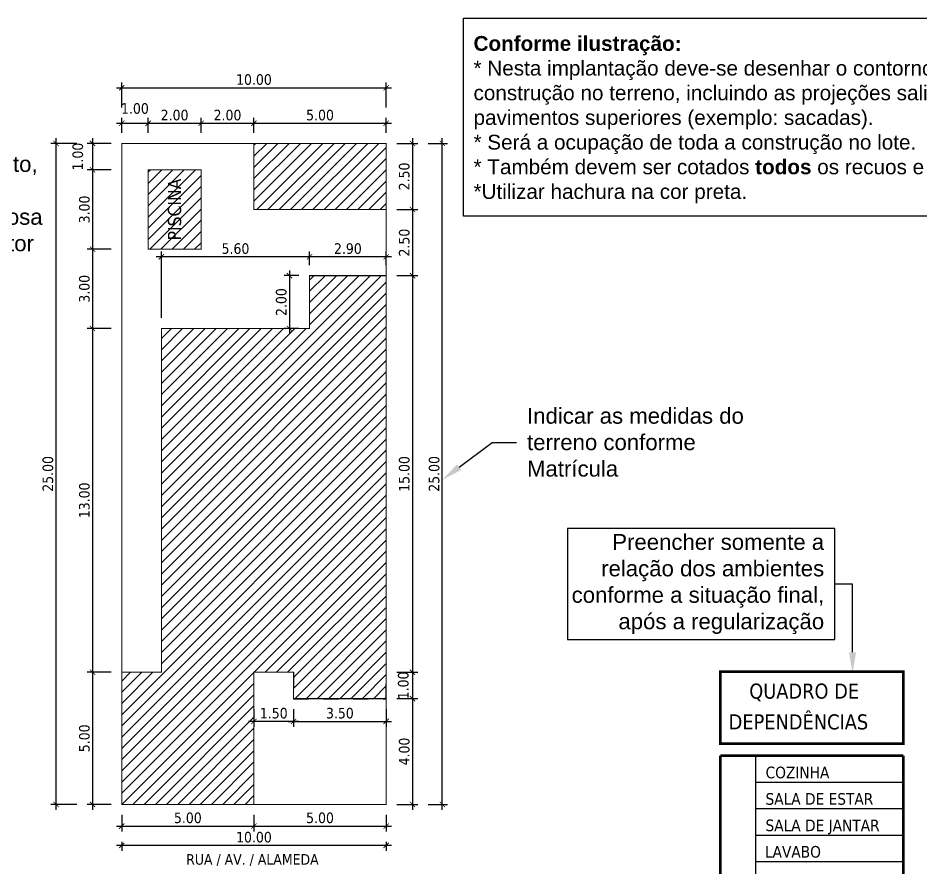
# Model space of a CAD drawing. Extents: x 1213.3 to 1311.5, y 1171.4 to 1217.5.
# Drawn here: x 1248.2 to 1265.28, y 1183.22 to 1199.29 of the extents above; entities that cross this region are included whole.
import ezdxf
from ezdxf import colors
from ezdxf.entities.mleader import LeaderData, LeaderLine
from ezdxf.math import Vec2, Vec3

# ---------------------------------------------------------------- set-up
doc = ezdxf.new("R2010")
doc.units = 0
doc.linetypes.add('Tracejada', pattern=[0.564444, 0.282222, -0.282222])
doc.layers.add('Observações - NÃO PLOTAR', color=200, linetype='Continuous', plot=False)
doc.styles.add('_arial decreto', font='arial.ttf')
doc.styles.add('_tahoma decreto', font='tahoma.ttf')
doc.styles.add('MtX_Tahoma', font='tahomabd.ttf')
doc.dimstyles.new('200 COM LINHAS DECRETO', dxfattribs={"dimtxt": 0.2, "dimasz": 0.1, "dimexe": 0.1, "dimexo": 0.2, "dimgap": 0.05, "dimtad": 1, "dimlfac": 2, "dimzin": 4, "dimdsep": 46, "dimtxsty": '_tahoma decreto', "dimblk": 'ARCHTICK', "dimcen": 2, "dimdle": 0.1, "dimazin": 0, "dimtfac": 1, "dimtofl": 0, "dimtmove": 2, "dimatfit": 3, "dimldrblk": 'OPEN30', "dimfxl": 1, "dimtolj": 1, "dimtzin": 0, "dimarcsym": 0})
pattern_1 = [(45, (1250.16436, 1184.41853), (-0.106066, 0.106066), [])]

# ---------------------------------------------------------------- blocks, each defined once
blk = doc.blocks.new('_ArchTick')
at = {"color": 0, "linetype": 'ByBlock', "const_width": 0.15}
blk.add_lwpolyline([(-0.5, -0.5), (0.5, 0.5)], dxfattribs=at)
blk = doc.blocks.new('*D55')
at = {"color": 0, "lineweight": -2, "transparency": 16777216}
for p, q in [((1250.064, 1197.299), (1250.764, 1197.299)), ((1250.164, 1197.119), (1250.164, 1197.399)), ((1250.664, 1197.119), (1250.664, 1197.399))]:
    blk.add_line(p, q, dxfattribs=at)
at = {"layer": 'Defpoints', "color": 0, "ltscale": 2, "transparency": 16777216}
for p in [(1250.664, 1197.299), (1250.164, 1196.919), (1250.664, 1196.919)]:
    blk.add_point(p, dxfattribs=at)
at = {"color": 0, "lineweight": -2, "ltscale": 2, "transparency": 16777216, "xscale": 0.1, "yscale": 0.1, "zscale": 0.1, "rotation": 180}
blk.add_blockref('_ArchTick', (1250.164, 1197.299), dxfattribs=at)
at = {"color": 0, "lineweight": -2, "ltscale": 2, "transparency": 16777216, "xscale": 0.1, "yscale": 0.1, "zscale": 0.1}
blk.add_blockref('_ArchTick', (1250.664, 1197.299), dxfattribs=at)
at = {"color": 0, "ltscale": 2, "transparency": 16777216, "insert": (1250.414, 1197.578), "char_height": 0.2, "attachment_point": 5, "style": '_tahoma decreto'}
blk.add_mtext('\\A1;1.00', dxfattribs=at)
blk = doc.blocks.new('_Open30')
at = {"color": 0, "linetype": 'ByBlock', "lineweight": -2}
for p, q in [((-1, 0.27), (0, 0)), ((0, 0), (-1, -0.27)), ((0, 0), (-1, 0))]:
    blk.add_line(p, q, dxfattribs=at)
blk = doc.blocks.new('*D56')
at = {"color": 0, "lineweight": -2, "transparency": 16777216}
for p, q in [((1250.564, 1197.299), (1251.764, 1197.299)), ((1250.664, 1197.119), (1250.664, 1197.399)), ((1251.664, 1197.119), (1251.664, 1197.399))]:
    blk.add_line(p, q, dxfattribs=at)
at = {"layer": 'Defpoints', "color": 0, "ltscale": 2, "transparency": 16777216}
for p in [(1251.664, 1197.299), (1250.664, 1196.919), (1251.664, 1196.919)]:
    blk.add_point(p, dxfattribs=at)
at = {"color": 0, "lineweight": -2, "ltscale": 2, "transparency": 16777216, "xscale": 0.1, "yscale": 0.1, "zscale": 0.1, "rotation": 180}
blk.add_blockref('_ArchTick', (1250.664, 1197.299), dxfattribs=at)
at = {"color": 0, "lineweight": -2, "ltscale": 2, "transparency": 16777216, "xscale": 0.1, "yscale": 0.1, "zscale": 0.1}
blk.add_blockref('_ArchTick', (1251.664, 1197.299), dxfattribs=at)
at = {"color": 0, "ltscale": 2, "transparency": 16777216, "insert": (1251.164, 1197.453), "char_height": 0.2, "attachment_point": 5, "style": '_tahoma decreto'}
blk.add_mtext('\\A1;2.00', dxfattribs=at)
blk = doc.blocks.new('*D57')
at = {"color": 0, "lineweight": -2, "transparency": 16777216}
for p, q in [((1251.564, 1197.299), (1252.764, 1197.299)), ((1251.664, 1197.119), (1251.664, 1197.399)), ((1252.664, 1197.119), (1252.664, 1197.399))]:
    blk.add_line(p, q, dxfattribs=at)
at = {"layer": 'Defpoints', "color": 0, "ltscale": 2, "transparency": 16777216}
for p in [(1252.664, 1197.299), (1251.664, 1196.919), (1252.664, 1196.919)]:
    blk.add_point(p, dxfattribs=at)
at = {"color": 0, "lineweight": -2, "ltscale": 2, "transparency": 16777216, "xscale": 0.1, "yscale": 0.1, "zscale": 0.1, "rotation": 180}
blk.add_blockref('_ArchTick', (1251.664, 1197.299), dxfattribs=at)
at = {"color": 0, "lineweight": -2, "ltscale": 2, "transparency": 16777216, "xscale": 0.1, "yscale": 0.1, "zscale": 0.1}
blk.add_blockref('_ArchTick', (1252.664, 1197.299), dxfattribs=at)
at = {"color": 0, "ltscale": 2, "transparency": 16777216, "insert": (1252.164, 1197.453), "char_height": 0.2, "attachment_point": 5, "style": '_tahoma decreto'}
blk.add_mtext('\\A1;2.00', dxfattribs=at)
blk = doc.blocks.new('*D58')
at = {"color": 0, "lineweight": -2, "transparency": 16777216}
for p, q in [((1252.564, 1197.299), (1255.264, 1197.299)), ((1252.664, 1197.119), (1252.664, 1197.399)), ((1255.164, 1197.119), (1255.164, 1197.399))]:
    blk.add_line(p, q, dxfattribs=at)
at = {"layer": 'Defpoints', "color": 0, "ltscale": 2, "transparency": 16777216}
for p in [(1255.164, 1197.299), (1252.664, 1196.919), (1255.164, 1196.919)]:
    blk.add_point(p, dxfattribs=at)
at = {"color": 0, "lineweight": -2, "ltscale": 2, "transparency": 16777216, "xscale": 0.1, "yscale": 0.1, "zscale": 0.1, "rotation": 180}
blk.add_blockref('_ArchTick', (1252.664, 1197.299), dxfattribs=at)
at = {"color": 0, "lineweight": -2, "ltscale": 2, "transparency": 16777216, "xscale": 0.1, "yscale": 0.1, "zscale": 0.1}
blk.add_blockref('_ArchTick', (1255.164, 1197.299), dxfattribs=at)
at = {"color": 0, "ltscale": 2, "transparency": 16777216, "insert": (1253.914, 1197.453), "char_height": 0.2, "attachment_point": 5, "style": '_tahoma decreto'}
blk.add_mtext('\\A1;5.00', dxfattribs=at)
blk = doc.blocks.new('*D59')
at = {"color": 0, "lineweight": -2, "transparency": 16777216}
for p, q in [((1250.064, 1197.971), (1255.264, 1197.971)), ((1250.164, 1197.599), (1250.164, 1198.071)), ((1255.164, 1197.599), (1255.164, 1198.071))]:
    blk.add_line(p, q, dxfattribs=at)
at = {"layer": 'Defpoints', "color": 0, "ltscale": 2, "transparency": 16777216}
for p in [(1255.164, 1197.971), (1250.164, 1197.399), (1255.164, 1197.399)]:
    blk.add_point(p, dxfattribs=at)
at = {"color": 0, "lineweight": -2, "ltscale": 2, "transparency": 16777216, "xscale": 0.1, "yscale": 0.1, "zscale": 0.1, "rotation": 180}
blk.add_blockref('_ArchTick', (1250.164, 1197.971), dxfattribs=at)
at = {"color": 0, "lineweight": -2, "ltscale": 2, "transparency": 16777216, "xscale": 0.1, "yscale": 0.1, "zscale": 0.1}
blk.add_blockref('_ArchTick', (1255.164, 1197.971), dxfattribs=at)
at = {"color": 0, "ltscale": 2, "transparency": 16777216, "insert": (1252.664, 1198.125), "char_height": 0.2, "attachment_point": 5, "style": '_tahoma decreto'}
blk.add_mtext('\\A1;10.00', dxfattribs=at)
blk = doc.blocks.new('*D60')
at = {"color": 0, "lineweight": -2, "transparency": 16777216}
for p, q in [((1255.364, 1196.919), (1255.761, 1196.919)), ((1255.661, 1197.019), (1255.661, 1195.569)), ((1255.364, 1195.669), (1255.761, 1195.669))]:
    blk.add_line(p, q, dxfattribs=at)
at = {"layer": 'Defpoints', "color": 0, "ltscale": 2, "transparency": 16777216}
for p in [(1255.164, 1196.919), (1255.164, 1195.669), (1255.661, 1195.669)]:
    blk.add_point(p, dxfattribs=at)
at = {"color": 0, "lineweight": -2, "ltscale": 2, "transparency": 16777216, "xscale": 0.1, "yscale": 0.1, "zscale": 0.1}
for p, rotation in [((1255.661, 1196.919), 90), ((1255.661, 1195.669), 270)]:
    blk.add_blockref('_ArchTick', p, dxfattribs=dict(at, rotation=rotation))
at = {"color": 0, "ltscale": 2, "transparency": 16777216, "insert": (1255.507, 1196.294), "char_height": 0.2, "attachment_point": 5, "rotation": 90, "style": '_tahoma decreto'}
blk.add_mtext('\\A1;2.50', dxfattribs=at)
blk = doc.blocks.new('*D61')
at = {"color": 0, "lineweight": -2, "transparency": 16777216}
for p, q in [((1255.661, 1195.769), (1255.661, 1194.318)), ((1255.364, 1195.669), (1255.761, 1195.669)), ((1255.364, 1194.418), (1255.761, 1194.418))]:
    blk.add_line(p, q, dxfattribs=at)
at = {"layer": 'Defpoints', "color": 0, "ltscale": 2, "transparency": 16777216}
for p in [(1255.164, 1195.669), (1255.164, 1194.418), (1255.661, 1194.418)]:
    blk.add_point(p, dxfattribs=at)
at = {"color": 0, "lineweight": -2, "ltscale": 2, "transparency": 16777216, "xscale": 0.1, "yscale": 0.1, "zscale": 0.1}
for p, rotation in [((1255.661, 1195.669), 90), ((1255.661, 1194.418), 270)]:
    blk.add_blockref('_ArchTick', p, dxfattribs=dict(at, rotation=rotation))
at = {"color": 0, "ltscale": 2, "transparency": 16777216, "insert": (1255.507, 1195.043), "char_height": 0.2, "attachment_point": 5, "rotation": 90, "style": '_tahoma decreto'}
blk.add_mtext('\\A1;2.50', dxfattribs=at)
blk = doc.blocks.new('*D62')
at = {"color": 0, "lineweight": -2, "transparency": 16777216}
for p, q in [((1255.661, 1194.518), (1255.661, 1186.819)), ((1255.364, 1194.418), (1255.761, 1194.418)), ((1255.364, 1186.919), (1255.761, 1186.919))]:
    blk.add_line(p, q, dxfattribs=at)
at = {"layer": 'Defpoints', "color": 0, "ltscale": 2, "transparency": 16777216}
for p in [(1255.164, 1194.418), (1255.164, 1186.919), (1255.661, 1186.919)]:
    blk.add_point(p, dxfattribs=at)
at = {"color": 0, "lineweight": -2, "ltscale": 2, "transparency": 16777216, "xscale": 0.1, "yscale": 0.1, "zscale": 0.1}
for p, rotation in [((1255.661, 1194.418), 90), ((1255.661, 1186.919), 270)]:
    blk.add_blockref('_ArchTick', p, dxfattribs=dict(at, rotation=rotation))
at = {"color": 0, "ltscale": 2, "transparency": 16777216, "insert": (1255.507, 1190.668), "char_height": 0.2, "attachment_point": 5, "rotation": 90, "style": '_tahoma decreto'}
blk.add_mtext('\\A1;15.00', dxfattribs=at)
blk = doc.blocks.new('*D63')
at = {"color": 0, "lineweight": -2, "transparency": 16777216}
for p, q in [((1255.961, 1196.919), (1256.326, 1196.919)), ((1256.226, 1184.319), (1256.226, 1197.019)), ((1255.961, 1184.419), (1256.326, 1184.419))]:
    blk.add_line(p, q, dxfattribs=at)
at = {"layer": 'Defpoints', "color": 0, "ltscale": 2, "transparency": 16777216}
for p in [(1255.761, 1196.919), (1256.226, 1196.919), (1255.761, 1184.419)]:
    blk.add_point(p, dxfattribs=at)
at = {"color": 0, "lineweight": -2, "ltscale": 2, "transparency": 16777216, "xscale": 0.1, "yscale": 0.1, "zscale": 0.1}
for p, rotation in [((1256.226, 1196.919), 90), ((1256.226, 1184.419), 270)]:
    blk.add_blockref('_ArchTick', p, dxfattribs=dict(at, rotation=rotation))
at = {"color": 0, "ltscale": 2, "transparency": 16777216, "insert": (1256.072, 1190.669), "char_height": 0.2, "attachment_point": 5, "rotation": 90, "style": '_tahoma decreto'}
blk.add_mtext('\\A1;25.00', dxfattribs=at)
blk = doc.blocks.new('*D64')
at = {"color": 0, "lineweight": -2, "transparency": 16777216}
for p, q in [((1249.964, 1196.919), (1249.513, 1196.919)), ((1249.613, 1197.019), (1249.613, 1196.319)), ((1249.964, 1196.419), (1249.513, 1196.419))]:
    blk.add_line(p, q, dxfattribs=at)
at = {"layer": 'Defpoints', "color": 0, "ltscale": 2, "transparency": 16777216}
for p in [(1250.164, 1196.919), (1249.613, 1196.419), (1250.164, 1196.419)]:
    blk.add_point(p, dxfattribs=at)
at = {"color": 0, "lineweight": -2, "ltscale": 2, "transparency": 16777216, "xscale": 0.1, "yscale": 0.1, "zscale": 0.1}
for p, rotation in [((1249.613, 1196.919), 90), ((1249.613, 1196.419), 270)]:
    blk.add_blockref('_ArchTick', p, dxfattribs=dict(at, rotation=rotation))
at = {"color": 0, "ltscale": 2, "transparency": 16777216, "insert": (1249.334, 1196.669), "char_height": 0.2, "attachment_point": 5, "rotation": 90, "style": '_tahoma decreto'}
blk.add_mtext('\\A1;1.00', dxfattribs=at)
blk = doc.blocks.new('*D65')
at = {"color": 0, "lineweight": -2, "transparency": 16777216}
for p, q in [((1249.964, 1196.419), (1249.513, 1196.419)), ((1249.613, 1196.519), (1249.613, 1194.819)), ((1249.964, 1194.919), (1249.513, 1194.919))]:
    blk.add_line(p, q, dxfattribs=at)
at = {"layer": 'Defpoints', "color": 0, "ltscale": 2, "transparency": 16777216}
for p in [(1250.164, 1196.419), (1249.613, 1194.919), (1250.164, 1194.919)]:
    blk.add_point(p, dxfattribs=at)
at = {"color": 0, "lineweight": -2, "ltscale": 2, "transparency": 16777216, "xscale": 0.1, "yscale": 0.1, "zscale": 0.1}
for p, rotation in [((1249.613, 1196.419), 90), ((1249.613, 1194.919), 270)]:
    blk.add_blockref('_ArchTick', p, dxfattribs=dict(at, rotation=rotation))
at = {"color": 0, "ltscale": 2, "transparency": 16777216, "insert": (1249.459, 1195.669), "char_height": 0.2, "attachment_point": 5, "rotation": 90, "style": '_tahoma decreto'}
blk.add_mtext('\\A1;3.00', dxfattribs=at)
blk = doc.blocks.new('*D66')
at = {"color": 0, "lineweight": -2, "transparency": 16777216}
for p, q in [((1249.964, 1194.919), (1249.513, 1194.919)), ((1249.613, 1195.019), (1249.613, 1193.319)), ((1249.964, 1193.419), (1249.513, 1193.419))]:
    blk.add_line(p, q, dxfattribs=at)
at = {"layer": 'Defpoints', "color": 0, "ltscale": 2, "transparency": 16777216}
for p in [(1250.164, 1194.919), (1249.613, 1193.419), (1250.164, 1193.419)]:
    blk.add_point(p, dxfattribs=at)
at = {"color": 0, "lineweight": -2, "ltscale": 2, "transparency": 16777216, "xscale": 0.1, "yscale": 0.1, "zscale": 0.1}
for p, rotation in [((1249.613, 1194.919), 90), ((1249.613, 1193.419), 270)]:
    blk.add_blockref('_ArchTick', p, dxfattribs=dict(at, rotation=rotation))
at = {"color": 0, "ltscale": 2, "transparency": 16777216, "insert": (1249.459, 1194.169), "char_height": 0.2, "attachment_point": 5, "rotation": 90, "style": '_tahoma decreto'}
blk.add_mtext('\\A1;3.00', dxfattribs=at)
blk = doc.blocks.new('*D67')
at = {"color": 0, "lineweight": -2, "transparency": 16777216}
for p, q in [((1249.613, 1193.519), (1249.613, 1186.819)), ((1249.964, 1193.419), (1249.513, 1193.419)), ((1249.964, 1186.919), (1249.513, 1186.919))]:
    blk.add_line(p, q, dxfattribs=at)
at = {"layer": 'Defpoints', "color": 0, "ltscale": 2, "transparency": 16777216}
for p in [(1250.164, 1193.419), (1249.613, 1186.919), (1250.164, 1186.919)]:
    blk.add_point(p, dxfattribs=at)
at = {"color": 0, "lineweight": -2, "ltscale": 2, "transparency": 16777216, "xscale": 0.1, "yscale": 0.1, "zscale": 0.1}
for p, rotation in [((1249.613, 1193.419), 90), ((1249.613, 1186.919), 270)]:
    blk.add_blockref('_ArchTick', p, dxfattribs=dict(at, rotation=rotation))
at = {"color": 0, "ltscale": 2, "transparency": 16777216, "insert": (1249.459, 1190.169), "char_height": 0.2, "attachment_point": 5, "rotation": 90, "style": '_tahoma decreto'}
blk.add_mtext('\\A1;13.00', dxfattribs=at)
blk = doc.blocks.new('*D68')
at = {"color": 0, "lineweight": -2, "transparency": 16777216}
for p, q in [((1249.613, 1187.019), (1249.613, 1184.319)), ((1249.964, 1186.919), (1249.513, 1186.919)), ((1249.964, 1184.419), (1249.513, 1184.419))]:
    blk.add_line(p, q, dxfattribs=at)
at = {"layer": 'Defpoints', "color": 0, "ltscale": 2, "transparency": 16777216}
for p in [(1250.164, 1186.919), (1249.613, 1184.419), (1250.164, 1184.419)]:
    blk.add_point(p, dxfattribs=at)
at = {"color": 0, "lineweight": -2, "ltscale": 2, "transparency": 16777216, "xscale": 0.1, "yscale": 0.1, "zscale": 0.1}
for p, rotation in [((1249.613, 1186.919), 90), ((1249.613, 1184.419), 270)]:
    blk.add_blockref('_ArchTick', p, dxfattribs=dict(at, rotation=rotation))
at = {"color": 0, "ltscale": 2, "transparency": 16777216, "insert": (1249.459, 1185.669), "char_height": 0.2, "attachment_point": 5, "rotation": 90, "style": '_tahoma decreto'}
blk.add_mtext('\\A1;5.00', dxfattribs=at)
blk = doc.blocks.new('*D69')
at = {"color": 0, "lineweight": -2, "transparency": 16777216}
for p, q in [((1249.313, 1196.919), (1248.823, 1196.919)), ((1248.923, 1184.319), (1248.923, 1197.019)), ((1249.313, 1184.419), (1248.823, 1184.419))]:
    blk.add_line(p, q, dxfattribs=at)
at = {"layer": 'Defpoints', "color": 0, "ltscale": 2, "transparency": 16777216}
for p in [(1248.923, 1196.919), (1249.513, 1196.919), (1249.513, 1184.419)]:
    blk.add_point(p, dxfattribs=at)
at = {"color": 0, "lineweight": -2, "ltscale": 2, "transparency": 16777216, "xscale": 0.1, "yscale": 0.1, "zscale": 0.1}
for p, rotation in [((1248.923, 1196.919), 90), ((1248.923, 1184.419), 270)]:
    blk.add_blockref('_ArchTick', p, dxfattribs=dict(at, rotation=rotation))
at = {"color": 0, "ltscale": 2, "transparency": 16777216, "insert": (1248.769, 1190.669), "char_height": 0.2, "attachment_point": 5, "rotation": 90, "style": '_tahoma decreto'}
blk.add_mtext('\\A1;25.00', dxfattribs=at)
blk = doc.blocks.new('*D70')
at = {"color": 0, "lineweight": -2, "transparency": 16777216}
for p, q in [((1253.716, 1194.618), (1253.716, 1194.874)), ((1255.164, 1194.618), (1255.164, 1194.874)), ((1255.264, 1194.774), (1253.616, 1194.774))]:
    blk.add_line(p, q, dxfattribs=at)
at = {"layer": 'Defpoints', "color": 0, "ltscale": 2, "transparency": 16777216}
for p in [(1253.716, 1194.774), (1253.716, 1194.418), (1255.164, 1194.418)]:
    blk.add_point(p, dxfattribs=at)
at = {"color": 0, "lineweight": -2, "ltscale": 2, "transparency": 16777216, "xscale": 0.1, "yscale": 0.1, "zscale": 0.1, "rotation": 180}
blk.add_blockref('_ArchTick', (1253.716, 1194.774), dxfattribs=at)
at = {"color": 0, "lineweight": -2, "ltscale": 2, "transparency": 16777216, "xscale": 0.1, "yscale": 0.1, "zscale": 0.1}
blk.add_blockref('_ArchTick', (1255.164, 1194.774), dxfattribs=at)
at = {"color": 0, "ltscale": 2, "transparency": 16777216, "insert": (1254.44, 1194.928), "char_height": 0.2, "attachment_point": 5, "style": '_tahoma decreto'}
blk.add_mtext('\\A1;2.90', dxfattribs=at)
blk = doc.blocks.new('*D71')
at = {"color": 0, "lineweight": -2, "transparency": 16777216}
for p, q in [((1253.336, 1194.518), (1253.336, 1193.319)), ((1253.516, 1194.418), (1253.236, 1194.418)), ((1253.516, 1193.419), (1253.236, 1193.419))]:
    blk.add_line(p, q, dxfattribs=at)
at = {"layer": 'Defpoints', "color": 0, "ltscale": 2, "transparency": 16777216}
for p in [(1253.716, 1194.418), (1253.336, 1193.419), (1253.716, 1193.419)]:
    blk.add_point(p, dxfattribs=at)
at = {"color": 0, "lineweight": -2, "ltscale": 2, "transparency": 16777216, "xscale": 0.1, "yscale": 0.1, "zscale": 0.1}
for p, rotation in [((1253.336, 1194.418), 90), ((1253.336, 1193.419), 270)]:
    blk.add_blockref('_ArchTick', p, dxfattribs=dict(at, rotation=rotation))
at = {"color": 0, "ltscale": 2, "transparency": 16777216, "insert": (1253.182, 1193.918), "char_height": 0.2, "attachment_point": 5, "rotation": 90, "style": '_tahoma decreto'}
blk.add_mtext('\\A1;2.00', dxfattribs=at)
blk = doc.blocks.new('*D72')
at = {"color": 0, "lineweight": -2, "transparency": 16777216}
for p, q in [((1250.914, 1193.619), (1250.914, 1194.874)), ((1253.716, 1194.618), (1253.716, 1194.874)), ((1253.816, 1194.774), (1250.814, 1194.774))]:
    blk.add_line(p, q, dxfattribs=at)
at = {"layer": 'Defpoints', "color": 0, "ltscale": 2, "transparency": 16777216}
for p in [(1250.914, 1194.774), (1253.716, 1194.418), (1250.914, 1193.419)]:
    blk.add_point(p, dxfattribs=at)
at = {"color": 0, "lineweight": -2, "ltscale": 2, "transparency": 16777216, "xscale": 0.1, "yscale": 0.1, "zscale": 0.1, "rotation": 180}
blk.add_blockref('_ArchTick', (1250.914, 1194.774), dxfattribs=at)
at = {"color": 0, "lineweight": -2, "ltscale": 2, "transparency": 16777216, "xscale": 0.1, "yscale": 0.1, "zscale": 0.1}
blk.add_blockref('_ArchTick', (1253.716, 1194.774), dxfattribs=at)
at = {"color": 0, "ltscale": 2, "transparency": 16777216, "insert": (1252.315, 1194.928), "char_height": 0.2, "attachment_point": 5, "style": '_tahoma decreto'}
blk.add_mtext('\\A1;5.60', dxfattribs=at)
blk = doc.blocks.new('*D73')
at = {"color": 0, "lineweight": -2, "transparency": 16777216}
for p, q in [((1252.664, 1186.219), (1252.664, 1185.889)), ((1253.414, 1186.219), (1253.414, 1185.889)), ((1253.514, 1185.989), (1252.564, 1185.989))]:
    blk.add_line(p, q, dxfattribs=at)
at = {"layer": 'Defpoints', "color": 0, "ltscale": 2, "transparency": 16777216}
for p in [(1252.664, 1186.419), (1253.414, 1186.419), (1252.664, 1185.989)]:
    blk.add_point(p, dxfattribs=at)
at = {"color": 0, "lineweight": -2, "ltscale": 2, "transparency": 16777216, "xscale": 0.1, "yscale": 0.1, "zscale": 0.1, "rotation": 180}
blk.add_blockref('_ArchTick', (1252.664, 1185.989), dxfattribs=at)
at = {"color": 0, "lineweight": -2, "ltscale": 2, "transparency": 16777216, "xscale": 0.1, "yscale": 0.1, "zscale": 0.1}
blk.add_blockref('_ArchTick', (1253.414, 1185.989), dxfattribs=at)
at = {"color": 0, "ltscale": 2, "transparency": 16777216, "insert": (1253.039, 1186.143), "char_height": 0.2, "attachment_point": 5, "style": '_tahoma decreto'}
blk.add_mtext('\\A1;1.50', dxfattribs=at)
blk = doc.blocks.new('*D74')
at = {"color": 0, "lineweight": -2, "transparency": 16777216}
for p, q in [((1253.414, 1186.219), (1253.414, 1185.889)), ((1255.164, 1186.219), (1255.164, 1185.889)), ((1253.314, 1185.989), (1255.264, 1185.989))]:
    blk.add_line(p, q, dxfattribs=at)
at = {"layer": 'Defpoints', "color": 0, "ltscale": 2, "transparency": 16777216}
for p in [(1253.414, 1186.419), (1255.164, 1186.419), (1255.164, 1185.989)]:
    blk.add_point(p, dxfattribs=at)
at = {"color": 0, "lineweight": -2, "ltscale": 2, "transparency": 16777216, "xscale": 0.1, "yscale": 0.1, "zscale": 0.1, "rotation": 180}
blk.add_blockref('_ArchTick', (1253.414, 1185.989), dxfattribs=at)
at = {"color": 0, "lineweight": -2, "ltscale": 2, "transparency": 16777216, "xscale": 0.1, "yscale": 0.1, "zscale": 0.1}
blk.add_blockref('_ArchTick', (1255.164, 1185.989), dxfattribs=at)
at = {"color": 0, "ltscale": 2, "transparency": 16777216, "insert": (1254.289, 1186.143), "char_height": 0.2, "attachment_point": 5, "style": '_tahoma decreto'}
blk.add_mtext('\\A1;3.50', dxfattribs=at)
blk = doc.blocks.new('*D75')
at = {"color": 0, "lineweight": -2, "transparency": 16777216}
for p, q in [((1255.661, 1187.019), (1255.661, 1186.319)), ((1255.364, 1186.919), (1255.761, 1186.919)), ((1255.364, 1186.419), (1255.761, 1186.419))]:
    blk.add_line(p, q, dxfattribs=at)
at = {"layer": 'Defpoints', "color": 0, "ltscale": 2, "transparency": 16777216}
for p in [(1255.164, 1186.919), (1255.164, 1186.419), (1255.661, 1186.419)]:
    blk.add_point(p, dxfattribs=at)
at = {"color": 0, "lineweight": -2, "ltscale": 2, "transparency": 16777216, "xscale": 0.1, "yscale": 0.1, "zscale": 0.1}
for p, rotation in [((1255.661, 1186.919), 90), ((1255.661, 1186.419), 270)]:
    blk.add_blockref('_ArchTick', p, dxfattribs=dict(at, rotation=rotation))
at = {"color": 0, "ltscale": 2, "transparency": 16777216, "insert": (1255.489, 1186.669), "char_height": 0.2, "attachment_point": 5, "rotation": 90, "style": '_tahoma decreto'}
blk.add_mtext('\\A1;1.00', dxfattribs=at)
blk = doc.blocks.new('*D76')
at = {"color": 0, "lineweight": -2, "transparency": 16777216}
for p, q in [((1255.661, 1186.519), (1255.661, 1184.319)), ((1255.364, 1186.419), (1255.761, 1186.419)), ((1255.364, 1184.419), (1255.761, 1184.419))]:
    blk.add_line(p, q, dxfattribs=at)
at = {"layer": 'Defpoints', "color": 0, "ltscale": 2, "transparency": 16777216}
for p in [(1255.164, 1186.419), (1255.164, 1184.419), (1255.661, 1184.419)]:
    blk.add_point(p, dxfattribs=at)
at = {"color": 0, "lineweight": -2, "ltscale": 2, "transparency": 16777216, "xscale": 0.1, "yscale": 0.1, "zscale": 0.1}
for p, rotation in [((1255.661, 1186.419), 90), ((1255.661, 1184.419), 270)]:
    blk.add_blockref('_ArchTick', p, dxfattribs=dict(at, rotation=rotation))
at = {"color": 0, "ltscale": 2, "transparency": 16777216, "insert": (1255.507, 1185.419), "char_height": 0.2, "attachment_point": 5, "rotation": 90, "style": '_tahoma decreto'}
blk.add_mtext('\\A1;4.00', dxfattribs=at)
blk = doc.blocks.new('*D77')
at = {"color": 0, "lineweight": -2, "transparency": 16777216}
for p, q in [((1250.164, 1184.219), (1250.164, 1183.909)), ((1252.664, 1184.219), (1252.664, 1183.909)), ((1250.064, 1184.009), (1252.764, 1184.009))]:
    blk.add_line(p, q, dxfattribs=at)
at = {"layer": 'Defpoints', "color": 0, "ltscale": 2, "transparency": 16777216}
for p in [(1250.164, 1184.419), (1252.664, 1184.419), (1252.664, 1184.009)]:
    blk.add_point(p, dxfattribs=at)
at = {"color": 0, "lineweight": -2, "ltscale": 2, "transparency": 16777216, "xscale": 0.1, "yscale": 0.1, "zscale": 0.1, "rotation": 180}
blk.add_blockref('_ArchTick', (1250.164, 1184.009), dxfattribs=at)
at = {"color": 0, "lineweight": -2, "ltscale": 2, "transparency": 16777216, "xscale": 0.1, "yscale": 0.1, "zscale": 0.1}
blk.add_blockref('_ArchTick', (1252.664, 1184.009), dxfattribs=at)
at = {"color": 0, "ltscale": 2, "transparency": 16777216, "insert": (1251.414, 1184.164), "char_height": 0.2, "attachment_point": 5, "style": '_tahoma decreto'}
blk.add_mtext('\\A1;5.00', dxfattribs=at)
blk = doc.blocks.new('*D78')
at = {"color": 0, "lineweight": -2, "transparency": 16777216}
for p, q in [((1252.664, 1184.219), (1252.664, 1183.909)), ((1255.164, 1184.219), (1255.164, 1183.909)), ((1252.564, 1184.009), (1255.264, 1184.009))]:
    blk.add_line(p, q, dxfattribs=at)
at = {"layer": 'Defpoints', "color": 0, "ltscale": 2, "transparency": 16777216}
for p in [(1252.664, 1184.419), (1255.164, 1184.419), (1255.164, 1184.009)]:
    blk.add_point(p, dxfattribs=at)
at = {"color": 0, "lineweight": -2, "ltscale": 2, "transparency": 16777216, "xscale": 0.1, "yscale": 0.1, "zscale": 0.1, "rotation": 180}
blk.add_blockref('_ArchTick', (1252.664, 1184.009), dxfattribs=at)
at = {"color": 0, "lineweight": -2, "ltscale": 2, "transparency": 16777216, "xscale": 0.1, "yscale": 0.1, "zscale": 0.1}
blk.add_blockref('_ArchTick', (1255.164, 1184.009), dxfattribs=at)
at = {"color": 0, "ltscale": 2, "transparency": 16777216, "insert": (1253.914, 1184.164), "char_height": 0.2, "attachment_point": 5, "style": '_tahoma decreto'}
blk.add_mtext('\\A1;5.00', dxfattribs=at)
blk = doc.blocks.new('*D79')
at = {"color": 0, "lineweight": -2, "transparency": 16777216}
for p, q in [((1255.264, 1183.644), (1250.064, 1183.644)), ((1250.164, 1183.709), (1250.164, 1183.544)), ((1255.164, 1183.709), (1255.164, 1183.544))]:
    blk.add_line(p, q, dxfattribs=at)
at = {"layer": 'Defpoints', "color": 0, "ltscale": 2, "transparency": 16777216}
for p in [(1250.164, 1183.909), (1255.164, 1183.909), (1250.164, 1183.644)]:
    blk.add_point(p, dxfattribs=at)
at = {"color": 0, "lineweight": -2, "ltscale": 2, "transparency": 16777216, "xscale": 0.1, "yscale": 0.1, "zscale": 0.1, "rotation": 180}
blk.add_blockref('_ArchTick', (1250.164, 1183.644), dxfattribs=at)
at = {"color": 0, "lineweight": -2, "ltscale": 2, "transparency": 16777216, "xscale": 0.1, "yscale": 0.1, "zscale": 0.1}
blk.add_blockref('_ArchTick', (1255.164, 1183.644), dxfattribs=at)
at = {"color": 0, "ltscale": 2, "transparency": 16777216, "insert": (1252.664, 1183.798), "char_height": 0.2, "attachment_point": 5, "style": '_tahoma decreto'}
blk.add_mtext('\\A1;10.00', dxfattribs=at)
blk = doc.blocks.new('NÃO PLOTAR')
at = {"layer": 'Observações - NÃO PLOTAR', "color": 200}
for points in [[(1256.625, 1199.289), (1267.635, 1199.289), (1267.635, 1195.544), (1256.625, 1195.544)], [(1258.592, 1187.536), (1263.646, 1187.536), (1263.646, 1189.634), (1258.592, 1189.634)]]:
    blk.add_lwpolyline(points, close=True, dxfattribs=at)
at = {"layer": 'Observações - NÃO PLOTAR', "color": 200, "insert": (1256.816, 1198.949), "char_height": 0.28, "width": 10.93878, "attachment_point": 1, "style": '_arial decreto'}
blk.add_mtext('{\\fArial|b1|i0|c0|p34;Conforme ilustração: }\\P* Nesta implantação deve-se desenhar o contorno final da construção no terreno, incluindo as projeções salientes dos pavimentos superiores (exemplo: sacadas).\\P* Será a ocupação de toda a construção no lote.\\P* Também devem ser cotados {\\fArial|b1|i0|c0|p34;todos} os recuos e perímetros.\\P*Utilizar hachura na cor preta.', dxfattribs=at)
at = {"layer": 'Observações - NÃO PLOTAR', "color": 200}
ml = blk.add_multileader_mtext('Standard', dxfattribs=at)
ml.set_content('Especificar a Lei em projeto, conforme necessário\\PLC 782/2017 - Reg. Onerosa\\PLC 442/2009 - Plano Diretor', color=200, style='_arial decreto')
ml.set_leader_properties(linetype='ByLayer', lineweight=-1)
ml.build(insert=Vec2(0, 0))
ml.multileader.update_dxf_attribs({"text_left_attachment_type": 2, "text_right_attachment_type": 2, "text_top_attachment_type": 0, "text_bottom_attachment_type": 0, "dogleg_length": 0.1, "arrow_head_size": 0.4})
ctx = ml.context
ctx.base_point, ctx.char_height, ctx.arrow_head_size, ctx.landing_gap_size, ctx.plane_origin = Vec3(1243.087, 1195.767), 0.3, 0.4, 0.2, Vec3(1246.643, 1197.212)
ctx.left_attachment, ctx.right_attachment = 2, 2
notes = []
notes.append((ctx, [(0, (1, 1, 0), (1242.629, 1195.767), (1, 0), 0.458, [(0, [(1241.34, 1191.331)], 256, [])])]))
ctx.mtext.insert, ctx.mtext.width, ctx.mtext.flow_direction = Vec3(1243.287, 1196.68), 5.81427, 5
ml = blk.add_multileader_mtext('Standard', dxfattribs=at)
ml.set_content('Indicar as medidas do terreno conforme Matrícula', color=200, style='_arial decreto')
ml.set_leader_properties(linetype='ByLayer', lineweight=-1)
ml.build(insert=Vec2(0, 0))
ml.multileader.update_dxf_attribs({"text_left_attachment_type": 2, "text_right_attachment_type": 2, "text_top_attachment_type": 0, "text_bottom_attachment_type": 0, "dogleg_length": 0.1, "arrow_head_size": 0.4})
ctx = ml.context
ctx.base_point, ctx.char_height, ctx.arrow_head_size, ctx.landing_gap_size, ctx.plane_origin = Vec3(1257.628, 1191.262), 0.3, 0.4, 0.2, Vec3(1261.184, 1192.707)
ctx.left_attachment, ctx.right_attachment = 2, 2
notes.append((ctx, [(0, (1, 1, 0), (1257.17, 1191.262), (1, 0), 0.458, [(0, [(1256.224, 1190.556)], 256, [])])]))
ctx.mtext.insert, ctx.mtext.width, ctx.mtext.flow_direction = Vec3(1257.828, 1191.918), 4.17493, 5
ml = blk.add_multileader_mtext('Standard', dxfattribs=at)
ml.set_content('Preencher somente a relação dos ambientes conforme a situação final, após a regularização', color=200, style='_arial decreto')
ml.set_leader_properties(linetype='ByLayer', lineweight=-1)
ml.build(insert=Vec2(0, 0))
ml.multileader.update_dxf_attribs({"text_left_attachment_type": 2, "text_right_attachment_type": 2, "text_top_attachment_type": 0, "text_bottom_attachment_type": 0, "dogleg_length": 0.1, "arrow_head_size": 0.4})
ctx = ml.context
ctx.base_point, ctx.char_height, ctx.arrow_head_size, ctx.landing_gap_size, ctx.plane_origin = Vec3(1258.524, 1188.585), 0.3, 0.4, 0.2, Vec3(1258.576, 1183.722)
ctx.left_attachment, ctx.right_attachment, ctx.text_align_type = 2, 2, 2
notes.append((ctx, [(0, (1, 1, 0), (1263.982, 1188.585), (-1, 0), 0.336, [(0, [(1263.983, 1186.897)], 256, [])])]))
ctx.mtext.insert, ctx.mtext.width, ctx.mtext.defined_height, ctx.mtext.alignment, ctx.mtext.flow_direction = Vec3(1263.446, 1189.532), 4.84695, 2.232, 3, 5
for ctx, leaders in notes:
    for number, flags, end, landing, length, lines in leaders:
        leader = LeaderData()
        leader.index, (leader.has_last_leader_line, leader.has_dogleg_vector, leader.attachment_direction) = number, flags
        leader.last_leader_point, leader.dogleg_vector, leader.dogleg_length = Vec3(end), Vec3(landing), length
        for number, points, colour, breaks in lines:
            line = LeaderLine()
            line.index, line.vertices, line.color, line.breaks = number, Vec3.list(points), colors.encode_raw_color(colour), breaks
            leader.lines.append(line)
        ctx.leaders.append(leader)

msp = doc.modelspace()

# ---------------------------------------------------------------- hatches: boundary and pattern name
h = msp.add_hatch()
h.set_pattern_fill('_USER,_I', scale=0.15, angle=45, style=2, pattern_type=0)
h.set_pattern_definition(pattern_1)
h.paths.add_polyline_path([(1252.6644, 1195.6685), (1255.1644, 1195.6685), (1255.1644, 1196.9185), (1252.6644, 1196.9185)])
h = msp.add_hatch()
h.set_pattern_fill('_USER,_I', scale=0.15, angle=45, style=2, pattern_type=0)
h.set_pattern_definition(pattern_1)
h.paths.add_polyline_path([(1250.6644, 1194.9185), (1251.6644, 1194.9185), (1251.6644, 1196.4185), (1250.6644, 1196.4185)])
h = msp.add_hatch()
h.set_pattern_fill('_USER,_I', scale=0.15, angle=45, style=2, pattern_type=0)
h.set_pattern_definition(pattern_1)
h.paths.add_polyline_path([(1250.1644, 1186.9185), (1250.9144, 1186.9185), (1250.9144, 1193.4185), (1253.7162, 1193.4185), (1253.7162, 1194.4175), (1255.1644, 1194.4175), (1255.1644, 1186.9185), (1255.1644, 1186.4185), (1254.4144, 1186.4185), (1253.4144, 1186.4185), (1253.4144, 1186.9185), (1252.6644, 1186.9185), (1252.6644, 1184.4185), (1250.1644, 1184.4185)])

# ---------------------------------------------------------------- linework, layer by layer
at = {"color": 7}
msp.add_line((1262.1483, 1185.3395), (1262.1483, 1177.3395), dxfattribs=at)
at = {"color": 7, "const_width": 0.02}
for points in [[(1250.1644, 1196.9185), (1255.1644, 1196.9185), (1255.1644, 1184.4185), (1250.1644, 1184.4185)], [(1252.6644, 1195.6685), (1255.1644, 1195.6685), (1255.1644, 1196.9185), (1252.6644, 1196.9185)], [(1250.6644, 1194.9185), (1251.6644, 1194.9185), (1251.6644, 1196.4185), (1250.6644, 1196.4185)]]:
    msp.add_lwpolyline(points, close=True, dxfattribs=at)
msp.add_lwpolyline([(1250.1644, 1186.9185), (1250.9144, 1186.9185), (1250.9144, 1193.4185), (1253.7162, 1193.4185), (1253.7162, 1194.4175), (1255.1644, 1194.4175), (1255.1644, 1186.9185), (1255.1644, 1186.9185), (1255.1644, 1186.4185), (1253.4144, 1186.4185), (1253.4144, 1186.9185), (1252.6644, 1186.9185), (1252.6644, 1184.4185), (1250.1644, 1184.4185), (1250.1644, 1186.9185)], dxfattribs=at)
at = {"color": 7, "linetype": 'Tracejada'}
msp.add_lwpolyline([(1253.4144, 1186.9185), (1253.4144, 1186.4185), (1255.1644, 1186.4185), (1255.1644, 1186.9185)], dxfattribs=at)
at = {"color": 7, "lineweight": 9, "const_width": 0.05}
msp.add_lwpolyline([(1261.4808, 1185.5687), (1264.9441, 1185.5687), (1264.9441, 1186.9309), (1261.4808, 1186.9309)], close=True, dxfattribs=at)
at = {"color": 7, "lineweight": 9}
msp.add_lwpolyline([(1264.9441, 1185.3395, 0.05, 0.05, 0), (1264.9441, 1177.3395, 0.05, 0.05, 0), (1261.4808, 1177.3395, 0.05, 0.05, 0), (1261.4808, 1185.3395, 0, 0, 0)], format="xyseb", close=True, dxfattribs=at)
at = {"color": 7, "lineweight": 9, "const_width": 0.05}
msp.add_lwpolyline([(1261.4808, 1185.3395), (1264.9441, 1185.3395)], dxfattribs=at)
at = {"color": 9, "true_color": 0xc7c7c7}
for points in [[(1262.1483, 1184.8395), (1264.9441, 1184.8395)], [(1262.1483, 1184.3395), (1264.9441, 1184.3395)], [(1262.1483, 1183.8395), (1264.9441, 1183.8395)], [(1262.1483, 1183.3395), (1264.9441, 1183.3395)]]:
    msp.add_lwpolyline(points, dxfattribs=at)

# ---------------------------------------------------------------- block references
at = {"layer": 'Observações - NÃO PLOTAR', "ltscale": 2}
msp.add_blockref('NÃO PLOTAR', (0, 0), dxfattribs=at)

# ---------------------------------------------------------------- texts
at = {"color": 7, "linetype": 'Continuous', "lineweight": 0}
for s, height, style, p in [('QUADRO DE ', 0.285, 'MtX_Tahoma', (1262.0299, 1186.4193)), ('DEPENDÊNCIAS', 0.285, 'MtX_Tahoma', (1261.6403, 1185.8371)), ('RUA / AV. / ALAMEDA', 0.2, '_tahoma decreto', (1251.3828, 1183.279))]:
    msp.add_text(s, height=height, dxfattribs=dict(at, style=style)).set_placement(p)
at = {"color": 7, "lineweight": 9, "style": '_tahoma decreto'}
for s, p in [('COZINHA', (1262.3385, 1184.9129)), ('SALA DE ESTAR', (1262.3369, 1184.4129)), ('SALA DE JANTAR', (1262.3369, 1183.9129)), ('LAVABO', (1262.326, 1183.4129))]:
    msp.add_text(s, height=0.22, dxfattribs=at).set_placement(p)
at = {"color": 7, "linetype": 'Continuous', "lineweight": 0, "insert": (1251.1644, 1195.6685), "char_height": 0.25, "attachment_point": 5, "rotation": 90, "style": '_tahoma decreto'}
msp.add_mtext('\\pxqc;PISCINA', dxfattribs=at)

# ---------------------------------------------------------------- dimensions: what is measured, and where the dimension line sits
at = {"color": 7}
for base, p1, p2, picture, middle in [((1255.1644, 1197.9711), (1250.1644, 1197.3989), (1255.1644, 1197.3989), '*D59', (1252.6644, 1198.1252)), ((1250.6644, 1197.2989), (1250.1644, 1196.9185), (1250.6644, 1196.9185), '*D55', (1250.4144, 1197.578)), ((1251.6644, 1197.2989), (1250.6644, 1196.9185), (1251.6644, 1196.9185), '*D56', (1251.1644, 1197.4531)), ((1252.6644, 1197.2989), (1251.6644, 1196.9185), (1252.6644, 1196.9185), '*D57', (1252.1644, 1197.4531)), ((1255.1644, 1197.2989), (1252.6644, 1196.9185), (1255.1644, 1196.9185), '*D58', (1253.9144, 1197.453)), ((1250.9144, 1194.7737), (1253.7162, 1194.4175), (1250.9144, 1193.4185), '*D72', (1252.3153, 1194.9278)), ((1253.7162, 1194.7737), (1255.1644, 1194.4175), (1253.7162, 1194.4175), '*D70', (1254.4403, 1194.9279)), ((1252.6644, 1185.9893), (1253.4144, 1186.4185), (1252.6644, 1186.4185), '*D73', (1253.0394, 1186.1434)), ((1255.1644, 1185.9893), (1253.4144, 1186.4185), (1255.1644, 1186.4185), '*D74', (1254.2894, 1186.1435)), ((1252.6644, 1184.0095), (1250.1644, 1184.4185), (1252.6644, 1184.4185), '*D77', (1251.4144, 1184.1636)), ((1255.1644, 1184.0095), (1252.6644, 1184.4185), (1255.1644, 1184.4185), '*D78', (1253.9144, 1184.1636)), ((1250.1644, 1183.6437), (1255.1644, 1183.9095), (1250.1644, 1183.9095), '*D79', (1252.6644, 1183.7978))]:
    dim = msp.add_linear_dim(base=base, p1=p1, p2=p2, dimstyle='200 COM LINHAS DECRETO', dxfattribs=at)
    dim.commit()
    dim.dimension.update_dxf_attribs({"geometry": picture, "text_midpoint": middle})
for base, p1, p2, picture, middle in [((1248.9227, 1196.9185), (1249.5132, 1184.4185), (1249.5132, 1196.9185), '*D69', (1248.7686, 1190.6685)), ((1249.6132, 1196.4185), (1250.1644, 1196.9185), (1250.1644, 1196.4185), '*D64', (1249.3341, 1196.6685)), ((1255.6614, 1195.6685), (1255.1644, 1196.9185), (1255.1644, 1195.6685), '*D60', (1255.5072, 1196.2935)), ((1256.2258, 1196.9185), (1255.7614, 1184.4185), (1255.7614, 1196.9185), '*D63', (1256.0717, 1190.6685)), ((1249.6132, 1194.9185), (1250.1644, 1196.4185), (1250.1644, 1194.9185), '*D65', (1249.459, 1195.6685)), ((1255.6614, 1194.4175), (1255.1644, 1195.6685), (1255.1644, 1194.4175), '*D61', (1255.5072, 1195.043)), ((1249.6132, 1193.4185), (1250.1644, 1194.9185), (1250.1644, 1193.4185), '*D66', (1249.459, 1194.1685)), ((1253.3358, 1193.4185), (1253.7162, 1194.4175), (1253.7162, 1193.4185), '*D71', (1253.1816, 1193.918)), ((1255.6614, 1186.9185), (1255.1644, 1194.4175), (1255.1644, 1186.9185), '*D62', (1255.5073, 1190.668)), ((1249.6132, 1186.9185), (1250.1644, 1193.4185), (1250.1644, 1186.9185), '*D67', (1249.459, 1190.1685)), ((1249.6132, 1184.4185), (1250.1644, 1186.9185), (1250.1644, 1184.4185), '*D68', (1249.4591, 1185.6685)), ((1255.6614, 1184.4185), (1255.1644, 1186.4185), (1255.1644, 1184.4185), '*D76', (1255.5073, 1185.4185))]:
    dim = msp.add_linear_dim(base=base, p1=p1, p2=p2, angle=90, dimstyle='200 COM LINHAS DECRETO', dxfattribs=at)
    dim.commit()
    dim.dimension.update_dxf_attribs({"geometry": picture, "text_midpoint": middle})
dim = msp.add_linear_dim(base=(1255.6614, 1186.4185), p1=(1255.1644, 1186.9185), p2=(1255.1644, 1186.4185), angle=90, dimstyle='200 COM LINHAS DECRETO', dxfattribs=at)
dim.commit()
dim.dimension.update_dxf_attribs({"geometry": '*D75', "text_midpoint": (1255.4885, 1186.6685), "dimtype": 160})

doc.saveas('drawing.dxf')
